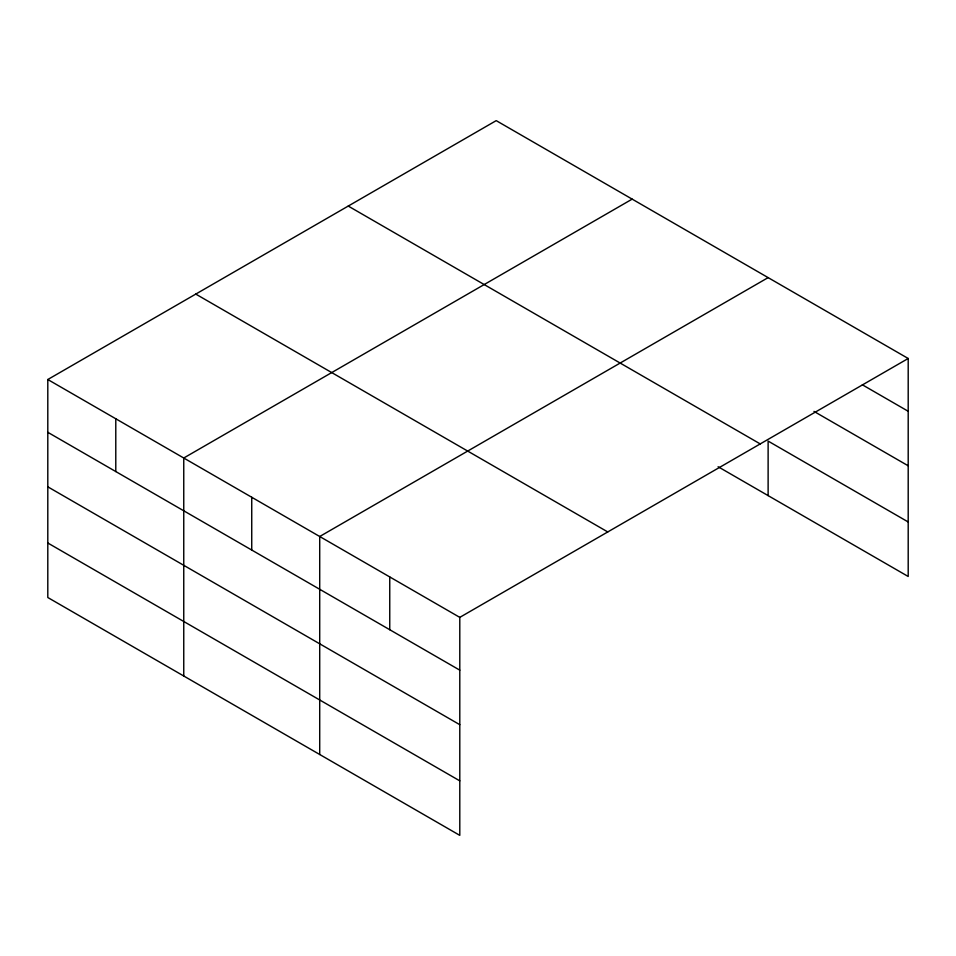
<?xml version="1.0" encoding="UTF-8"?>
<svg xmlns="http://www.w3.org/2000/svg" width="956" height="956" viewBox="0 0 956 956"><rect width="100%" height="100%" fill="white"/><g stroke="black" fill="none" stroke-linecap="round" stroke-linejoin="round"><path stroke-width="1.43" d="M47.8 379.52L459.788 617.373L459.788 835.365L47.8 597.512L47.8 379.52L496.212 120.635L908.2 358.488L908.2 576.48L718.099 466.731M632.167 199.123L183.755 458.008L183.755 676M768.122 277.622L319.71 536.507L319.71 754.499M459.788 617.373L908.2 358.488M862.36 384.802L908.2 411.271M813.962 411.391L908.2 465.787M908.2 521.964L768.122 441.086L768.122 495.602M348.235 206.066L760.223 443.919M195.777 294.089L607.765 531.942M47.8 432.303L459.788 670.156M47.8 486.819L459.788 724.684M47.8 542.996L459.788 780.849M389.749 576.946L389.749 629.729M251.739 497.263L251.739 550.035M115.784 418.764L115.784 471.547"/></g></svg>
